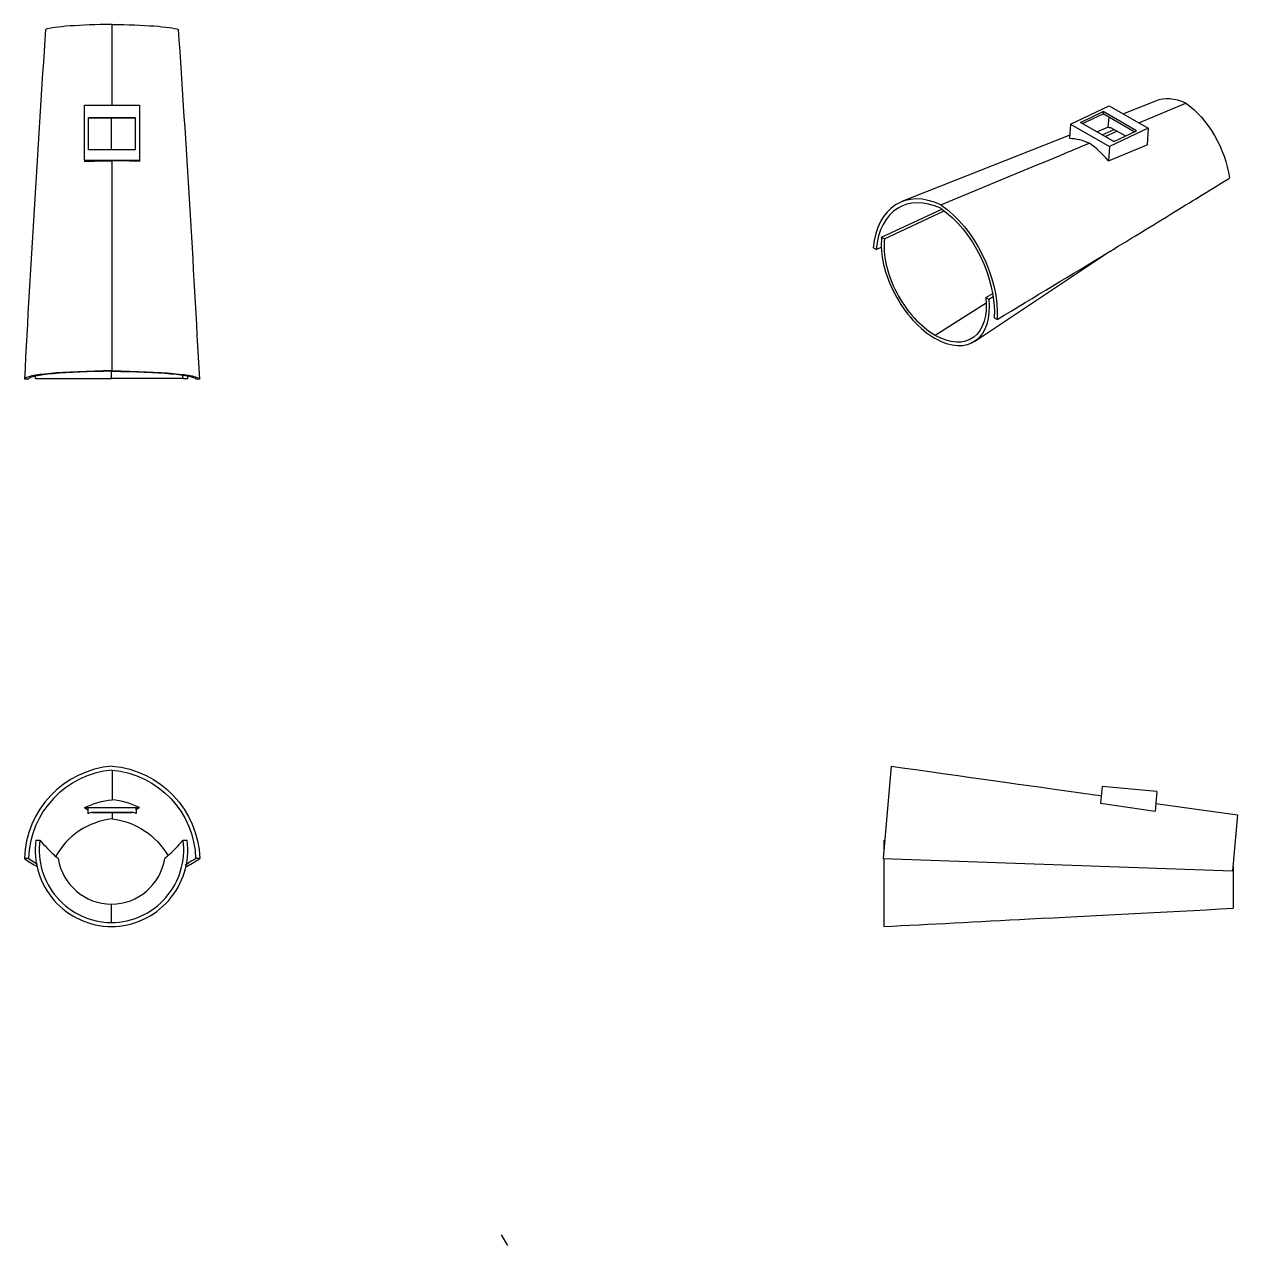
# Model space of a CAD drawing. Extents: x 138 to 288, y 32 to 183.
import ezdxf

# ---------------------------------------------------------------- set-up
doc = ezdxf.new("R2010")
doc.units = 0
doc.header["$LTSCALE"] = 0.5
doc.header["$MEASUREMENT"] = 0
doc.layers.add('TITLE_BLOCK', color=7, linetype='CONTINUOUS')
doc.layers.add('VISIBLE', color=7, linetype='CONTINUOUS')

msp = doc.modelspace()

# ---------------------------------------------------------------- linework, layer by layer
at = {"layer": 'TITLE_BLOCK'}
msp.add_line((197.15, 32.97), (197.92, 31.65), dxfattribs=at)
at = {"layer": 'VISIBLE'}
for p, q in [((149.02, 172.64), (149.02, 182.62)), ((145.62, 172.64), (152.42, 172.64)), ((145.62, 165.86), (145.62, 172.64)), ((152.42, 172.64), (152.42, 165.86)), ((267.54, 170.29), (272.33, 172.57)), ((272.33, 172.57), (277.14, 169.8)), ((278.03, 173.14), (274.07, 171.57)), ((275.98, 170.47), (281.8, 172.88)), ((151.92, 171.08), (146.12, 171.08)), ((146.12, 167.1), (146.12, 171.08)), ((151.92, 171.05), (146.12, 171.05)), ((148.94, 167.1), (148.94, 171.05)), ((151.92, 167.1), (151.92, 171.08)), ((268.77, 170.5), (271.59, 171.84)), ((269.02, 170.36), (271.57, 171.57)), ((271.59, 171.84), (271.57, 171.57)), ((275.42, 169.35), (271.57, 171.57)), ((275.69, 169.48), (271.59, 171.84)), ((272.26, 171.17), (272.16, 169.91)), ((267.54, 170.29), (267.42, 168.55)), ((267.54, 170.29), (272.35, 167.51)), ((272.87, 168.13), (268.77, 170.5)), ((270.78, 169.34), (272.16, 169.91)), ((271.45, 168.96), (272.93, 169.63)), ((271.8, 168.75), (273.28, 169.43)), ((277.14, 169.8), (272.35, 167.51)), ((272.49, 169.89), (274.33, 168.83)), ((272.87, 168.13), (275.69, 169.48)), ((277.14, 169.8), (276.99, 167.72)), ((267.45, 168.94), (246.68, 160.71)), ((272.23, 165.77), (276.99, 167.72)), ((151.92, 167.1), (146.12, 167.1)), ((272.35, 167.51), (272.23, 165.77)), ((145.62, 165.86), (145.62, 165.68)), ((145.62, 165.86), (152.42, 165.86)), ((149.02, 139.78), (149.02, 165.76)), ((152.42, 165.86), (152.42, 165.68)), ((251.51, 160.32), (263.3, 165.21)), ((244.18, 156.32), (251.61, 159.79)), ((244.53, 156.12), (251.91, 159.56)), ((244.18, 156.32), (244.53, 156.12)), ((243.49, 154.79), (243.14, 155)), ((243.49, 154.79), (244.14, 155.1)), ((255.68, 143.44), (272.24, 154.47)), ((250.8, 144.19), (257.11, 148.21)), ((257.07, 148.88), (257.91, 149.36)), ((257.07, 148.88), (257.42, 148.67)), ((257.42, 148.67), (257.96, 148.98)), ((258.46, 146.15), (258.11, 146.35)), ((139.52, 139.13), (139.5, 138.86)), ((148.94, 138.86), (148.94, 139.74)), ((157.81, 138.86), (157.79, 139.23)), ((158.38, 138.86), (158.37, 139.16)), ((138.68, 138.78), (138.18, 138.78)), ((139.58, 138.86), (139.5, 138.86)), ((139.58, 138.86), (140.08, 138.86)), ((140.08, 138.86), (148.94, 138.86)), ((157.81, 138.86), (148.94, 138.86)), ((157.81, 138.86), (158.31, 138.86)), ((158.31, 138.86), (158.38, 138.86)), ((159.86, 138.78), (159.36, 138.78)), ((245.35, 90.92), (244.35, 79.49)), ((149.02, 90.42), (149.02, 86.77)), ((271.43, 88.39), (271.25, 86.35)), ((278.21, 87.8), (271.43, 88.39)), ((278.21, 87.8), (277.99, 85.37)), ((271.25, 86.35), (277.99, 85.37)), ((278.08, 86.32), (288.19, 84.89)), ((145.63, 85.8), (146.02, 85.53)), ((145.63, 85.8), (152.41, 85.8)), ((152.02, 85.77), (146.02, 85.77)), ((146.02, 85.77), (146.02, 85.53)), ((146.02, 85.53), (146.02, 85.06)), ((146.46, 85.25), (146.52, 85.21)), ((146.46, 85.25), (151.58, 85.25)), ((146.52, 85.21), (151.52, 85.21)), ((149.02, 85.21), (149.02, 84.39)), ((151.58, 85.25), (151.52, 85.21)), ((152.41, 85.8), (152.02, 85.53)), ((152.02, 85.53), (152.02, 85.77)), ((152.02, 85.53), (152.02, 85.06)), ((288.19, 84.89), (287.58, 77.98)), ((139.58, 81.77), (140.08, 81.77)), ((157.81, 81.77), (158.31, 81.77)), ((244.43, 81.77), (244.43, 80.38)), ((138.68, 79.49), (138.18, 79.49)), ((138.68, 79.49), (139.79, 78.8)), ((155.83, 79.76), (155.53, 79.5)), ((159.86, 79.49), (159.36, 79.49)), ((244.35, 79.49), (287.58, 77.98)), ((244.43, 79.47), (244.43, 71.09)), ((287.63, 78.49), (287.63, 73.35)), ((148.94, 71.59), (148.94, 73.85))]:
    msp.add_line(p, q, dxfattribs=at)
for centre, radius, start, end in [((3027.81, -14.18), 2893.67, 176.1123, 176.9699), ((-2729.77, -14.18), 2893.67, 3.0301, 3.8877), ((-1271.99, 2696.28), 2974.13, 300.96998, 301.28), ((149, 80.58), 9.49, 172.833, 269.6817), ((149, 80.58), 8.99, 172.4317, 269.664), ((148.89, 80.58), 9.49, 270.3183, 7.167), ((148.89, 80.58), 8.99, 270.336, 7.5683), ((140.58, 96.76), 22.84, 311.8997, 318.9646), ((153.87, 103.59), 28.76, 236.9389, 240.7166), ((149, 80.58), 6.73, 189.2327, 269.5509), ((148.89, 80.58), 6.73, 270.4491, 350.7673), ((144.23, 103.5), 28.65, 298.9115, 303.0667)]:
    msp.add_arc(centre, radius, start, end, dxfattribs=at)
for centre, major_axis, ratio, start_param, end_param in [((150.01, 181.79), (9.57, 0), 0.087156, 1.674558, 2.869052), ((281.91, 164.4), (4.12, -8.64), 0.625473, 2.507568, 3.099568), ((268.54, 159.5), (4.5, -9.44), 0.625473, 1.97059, 2.30891), ((148.03, 164.86), (10.46, 0), 0.087156, 1.13758, 1.4759), ((251.48, 149.9), (5.09, -10.68), 0.625473, 8.770849, 10.23143), ((251.48, 149.9), (4.87, -10.23), 0.625473, 8.774563, 10.230266), ((250.84, 151.51), (4.75, -8.22), 0.57735, 10.085089, 11.775417), ((250.84, 151.51), (4.5, -7.79), 0.57735, 10.078085, 11.775108), ((150.01, 138.76), (11.83, 0), 0.087156, 1.654654, 3.115235), ((150.01, 138.76), (11.33, 0), 0.087156, 1.658368, 3.11407), ((150.01, 79.18), (-11.83, 0), 0.996195, 11.079432, 12.540013), ((150.01, 79.18), (-11.33, 0), 0.996195, 11.083146, 12.538848), ((148.03, 76.89), (-9.96, 0), 0.996195, 10.540326, 10.895892), ((148.03, 76.34), (-9.62, 0), 0.996195, 10.567962, 10.617706), ((150.01, 75.41), (-9.07, 0), 0.996195, 11.105088, 12.068416)]:
    msp.add_ellipse(centre, major_axis=major_axis, ratio=ratio, start_param=start_param, end_param=end_param, dxfattribs=at)
at = {"layer": 'VISIBLE', "extrusion": (0, 0, -1)}
for centre, major_axis, ratio, start_param, end_param in [((148.03, 181.79), (-9.57, 0), 0.087156, 1.674558, 2.869052), ((280.51, 165.21), (-4.12, 8.64), 0.625473, 0.841549, 2.036042), ((274.45, 160.84), (-4.14, 8.69), 0.625473, 0.310174, 0.359918), ((269.94, 158.7), (-4.5, 9.44), 0.625473, 0.30457, 0.64289), ((150.01, 164.86), (-10.46, 0), 0.087156, 1.13758, 1.4759), ((250.08, 150.71), (-5.09, 10.68), 0.625473, 0.821644, 2.282226), ((250.08, 150.71), (-4.87, 10.23), 0.625473, 0.825358, 2.281061), ((250.76, 151.55), (-4.5, 7.79), 0.57735, 2.224103, 3.921126), ((250.76, 151.55), (-4.75, 8.22), 0.57735, 2.231107, 3.921436), ((148.03, 138.76), (-11.83, 0), 0.087156, 1.654654, 3.115235), ((148.03, 138.76), (-11.33, 0), 0.087156, 1.658368, 3.11407), ((148.03, 79.18), (11.83, 0), 0.996195, 11.079432, 12.540013), ((148.03, 79.18), (11.33, 0), 0.996195, 11.083146, 12.538848), ((150.01, 76.89), (9.96, 0), 0.996195, 10.540326, 10.895892), ((150.01, 76.34), (9.62, 0), 0.996195, 10.567962, 10.617706), ((148.03, 75.41), (9.07, 0), 0.996195, 11.105088, 12.055221)]:
    msp.add_ellipse(centre, major_axis=major_axis, ratio=ratio, start_param=start_param, end_param=end_param, dxfattribs=at)
at = {"layer": 'VISIBLE'}
for points, knots in [([(263.3, 165.21), (264.69, 165.79), (267.2, 166.83), (269.05, 167.6), (269.88, 167.94)], [0, 0, 0, 0, 0.551087, 1, 1, 1, 1]), ([(272.24, 154.47), (272.55, 154.65), (273.59, 155.29), (280.72, 159.63), (285.03, 162.3), (287.19, 163.63)], [0, 0, 0, 0, 0.171975, 0.58624, 1, 1, 1, 1]), ([(245.35, 90.92), (254.34, 89.66), (266.99, 87.88), (270.36, 87.4), (271.33, 87.27)], [0, 0, 0, 0, 0.710152, 1, 1, 1, 1]), ([(140.08, 81.77), (140.37, 81.45), (140.93, 80.83), (141.75, 80.03), (142.17, 79.67), (142.36, 79.5)], [0, 0, 0, 0, 0.366431, 0.712741, 1, 1, 1, 1]), ([(159.36, 79.49), (158.73, 79.1), (158.09, 78.71), (158.08, 78.7), (158.08, 78.7)], [0, 0, 0, 0, 0.973625, 1, 1, 1, 1]), ([(244.43, 71.09), (250.19, 71.39), (262.74, 72.05), (278.89, 72.89), (287.63, 73.35)], [0, 0, 0, 0, 0.458252, 1, 1, 1, 1])]:
    msp.add_open_spline(points, degree=3, knots=knots, dxfattribs=at)

doc.saveas('drawing.dxf')
